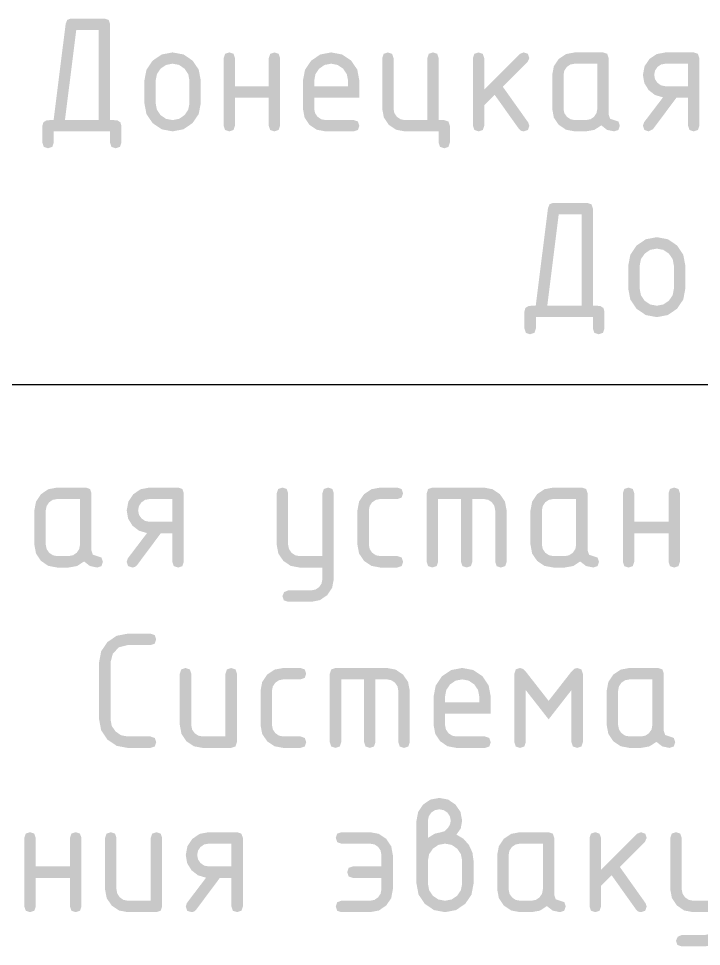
# Model space of a CAD drawing. Header units: millimetres. Extents: x 0 to 420, y 0 to 297.
# Drawn here: x 355.02 to 365.76, y 13.26 to 27.85 of the extents above; entities that cross this region are included whole.
import ezdxf

# ---------------------------------------------------------------- set-up
doc = ezdxf.new("R2010")
doc.units = ezdxf.units.MM
doc.layers.get('0').update_dxf_attribs({"linetype": 'CONTINUOUS'})

msp = doc.modelspace()

# ---------------------------------------------------------------- hatches: boundary and pattern name
at = {"true_color": 0x000007}
h = msp.add_hatch(color=0, dxfattribs=at)
h.paths.add_polyline_path([(356.461022, 26.255079), (356.53709, 26.253563), (356.576777, 26.249566), (356.622942, 26.220559), (356.638514, 26.166333), (356.638514, 25.900096), (356.616258, 25.833606), (356.549768, 25.81135), (356.483071, 25.833606), (356.461022, 25.900096), (356.461022, 26.077587), (355.574668, 26.077587), (355.574668, 25.900096), (355.552413, 25.833606), (355.485922, 25.81135), (355.419225, 25.833606), (355.397177, 25.900096), (355.397177, 26.166333), (355.412542, 26.220559), (355.458913, 26.249566), (355.498187, 26.253563), (355.573014, 26.255079), (355.762632, 27.767613), (355.787024, 27.830383), (355.840354, 27.851398), (356.372277, 27.851398), (356.438767, 27.829143), (356.461022, 27.762652)], flags=0)
h.paths.add_polyline_path([(356.284082, 26.255079), (356.284082, 27.673907), (355.929099, 27.673907), (355.751608, 26.255079)], flags=0)
h = msp.add_hatch(color=0, dxfattribs=at)
h.paths.add_polyline_path([(357.000583, 26.520764), (357.000583, 26.875747), (357.032898, 27.046004), (357.130119, 27.189388), (357.27309, 27.286402), (357.44376, 27.318924), (357.615877, 27.286747), (357.759055, 27.190491), (357.855311, 27.047795), (357.887488, 26.875747), (357.887488, 26.520764), (357.854898, 26.350094), (357.757402, 26.207123), (357.614017, 26.109902), (357.44376, 26.077587), (357.27309, 26.109902), (357.130119, 26.207123), (357.032898, 26.350094)], flags=0)
h.paths.add_polyline_path([(357.709997, 26.520764), (357.709997, 26.875747), (357.690291, 26.977791), (357.631725, 27.063711), (357.545804, 27.122278), (357.44376, 27.141984), (357.34151, 27.122278), (357.255796, 27.063711), (357.197505, 26.977791), (357.178074, 26.875747), (357.178074, 26.520764), (357.197229, 26.417825), (357.255244, 26.332249), (357.340821, 26.274233), (357.44376, 26.255079), (357.545804, 26.274509), (357.631725, 26.3328), (357.690291, 26.418721)], flags=0)
for points in [[(358.424861, 26.60951), (358.424861, 26.166333), (358.402606, 26.099636), (358.336115, 26.077587), (358.269418, 26.099636), (358.24737, 26.166333), (358.24737, 27.230178), (358.269418, 27.296669), (358.336115, 27.318924), (358.402606, 27.296669), (358.424861, 27.230178), (358.424861, 26.787001), (358.956784, 26.787001), (358.956784, 27.230178), (358.978832, 27.296669), (359.045529, 27.318924), (359.11202, 27.296669), (359.134275, 27.230178), (359.134275, 26.166333), (359.11202, 26.099636), (359.045529, 26.077587), (358.978832, 26.099636), (358.956784, 26.166333), (358.956784, 26.60951)], [(361.716043, 26.255079), (361.782533, 26.232823), (361.804788, 26.166333), (361.804788, 25.900096), (361.782533, 25.833606), (361.716043, 25.81135), (361.649828, 25.833606), (361.627848, 25.900096), (361.627848, 26.077587), (361.095374, 26.077587), (360.957846, 26.103288), (360.843469, 26.180664), (360.766574, 26.295248), (360.740943, 26.43257), (360.740943, 27.230178), (360.762992, 27.296669), (360.829689, 27.318924), (360.896179, 27.296669), (360.918434, 27.230178), (360.918434, 26.43257), (360.931388, 26.364839), (360.9708, 26.307444), (361.027919, 26.268032), (361.095374, 26.255079), (361.450357, 26.255079), (361.450357, 27.230178), (361.472406, 27.296669), (361.539103, 27.318924), (361.605593, 27.296669), (361.627848, 27.230178), (361.627848, 26.255079)], [(362.344913, 26.735738), (362.902192, 27.293568), (362.965581, 27.318924), (363.032072, 27.296669), (363.054327, 27.230178), (363.027318, 27.168442), (362.637608, 26.778733), (363.036688, 26.217596), (363.054327, 26.164679), (363.032072, 26.099222), (362.965581, 26.077587), (362.923276, 26.08682), (362.891719, 26.11507), (362.509726, 26.651402), (362.344913, 26.486038), (362.344913, 26.166333), (362.322658, 26.099636), (362.256167, 26.077587), (362.18947, 26.099636), (362.167422, 26.166333), (362.167422, 27.230178), (362.18947, 27.296669), (362.256167, 27.318924), (362.322658, 27.296669), (362.344913, 27.230178)], [(359.799562, 19.036881), (359.799562, 19.219333), (359.440721, 19.219333), (359.301332, 19.245447), (359.185508, 19.324064), (359.107373, 19.439819), (359.081329, 19.578726), (359.081329, 20.386807), (359.103722, 20.454055), (359.171177, 20.476655), (359.238425, 20.454055), (359.261025, 20.386807), (359.261025, 19.578726), (359.274254, 19.509962), (359.313941, 19.451946), (359.371957, 19.412259), (359.440721, 19.399029), (359.799562, 19.399029), (359.799562, 20.386807), (359.821955, 20.454055), (359.88941, 20.476655), (359.956658, 20.454055), (359.979258, 20.386807), (359.979258, 19.039637), (359.953351, 18.901627), (359.876181, 18.785527), (359.761804, 18.706634), (359.624276, 18.680245), (359.261025, 18.680245), (359.19357, 18.702845), (359.171177, 18.770093), (359.198186, 18.832931), (359.261025, 18.859941), (359.620417, 18.859941), (359.690284, 18.872688), (359.747748, 18.910653), (359.786471, 18.967359)], [(360.530474, 20.117263), (360.530474, 19.578726), (360.543703, 19.509962), (360.583391, 19.451946), (360.641406, 19.412259), (360.71017, 19.399029), (360.979163, 19.399029), (361.046411, 19.37643), (361.069011, 19.309181), (361.046411, 19.241726), (360.979163, 19.219333), (360.71017, 19.219333), (360.570782, 19.245378), (360.454957, 19.323513), (360.376823, 19.439337), (360.350778, 19.578726), (360.350778, 20.117263), (360.376823, 20.256445), (360.454957, 20.372476), (360.570782, 20.45061), (360.71017, 20.476655), (360.979163, 20.476655), (361.046411, 20.454055), (361.069011, 20.386807), (361.046411, 20.319352), (360.979163, 20.296959), (360.71017, 20.296959), (360.640717, 20.283799), (360.582839, 20.244594), (360.543428, 20.186303)], [(361.529932, 20.476655), (362.338013, 20.476655), (362.476506, 20.450335), (362.592675, 20.371924), (362.671085, 20.255756), (362.697406, 20.117263), (362.697406, 19.309181), (362.674806, 19.241726), (362.607557, 19.219333), (362.540102, 19.241726), (362.517709, 19.309181), (362.517709, 20.117263), (362.504618, 20.187405), (362.465895, 20.245145), (362.408155, 20.283868), (362.338013, 20.296959), (362.158317, 20.296959), (362.158317, 19.309181), (362.135717, 19.241726), (362.068469, 19.219333), (362.001496, 19.241726), (361.979172, 19.309181), (361.979172, 20.296959), (361.61978, 20.296959), (361.61978, 19.309181), (361.59718, 19.241726), (361.529932, 19.219333), (361.462477, 19.241726), (361.440083, 19.309181), (361.440083, 20.386807), (361.462477, 20.454055)], [(364.704738, 19.758422), (364.704738, 19.309181), (364.682138, 19.241726), (364.61489, 19.219333), (364.547435, 19.241726), (364.525042, 19.309181), (364.525042, 20.386807), (364.547435, 20.454055), (364.61489, 20.476655), (364.682138, 20.454055), (364.704738, 20.386807), (364.704738, 19.938118), (365.243276, 19.938118), (365.243276, 20.386807), (365.265669, 20.454055), (365.333124, 20.476655), (365.400372, 20.454055), (365.422972, 20.386807), (365.422972, 19.309181), (365.400372, 19.241726), (365.333124, 19.219333), (365.265669, 19.241726), (365.243276, 19.309181), (365.243276, 19.758422)], [(357.096475, 18.179284), (357.163723, 18.156684), (357.186323, 18.089435), (357.163723, 18.02198), (357.096475, 17.999587), (356.737633, 17.999587), (356.601621, 17.96617), (356.504469, 17.866193), (356.468089, 17.730043), (356.468089, 16.832113), (356.487657, 16.728278), (356.546913, 16.641393), (356.633798, 16.582137), (356.737633, 16.562569), (357.096475, 16.562569), (357.163723, 16.539969), (357.186323, 16.472721), (357.163723, 16.405266), (357.096475, 16.382873), (356.737633, 16.382873), (356.564552, 16.415601), (356.419582, 16.514062), (356.321121, 16.659032), (356.288393, 16.832113), (356.288393, 17.730043), (356.321121, 17.902436), (356.419582, 18.047543), (356.564552, 18.14628), (356.737633, 18.179284)], [(358.455772, 17.550347), (358.455772, 16.472721), (358.433172, 16.405266), (358.365924, 16.382873), (357.917235, 16.382873), (357.777846, 16.408918), (357.662022, 16.487053), (357.583887, 16.602877), (357.557842, 16.742265), (357.557842, 17.550347), (357.580235, 17.617595), (357.64769, 17.640195), (357.714939, 17.617595), (357.737538, 17.550347), (357.737538, 16.742265), (357.750768, 16.673501), (357.790455, 16.615486), (357.848471, 16.575798), (357.917235, 16.562569), (358.276076, 16.562569), (358.276076, 17.550347), (358.298469, 17.617595), (358.365924, 17.640195), (358.433172, 17.617595)], [(359.006988, 17.280803), (359.006988, 16.742265), (359.020217, 16.673501), (359.059904, 16.615486), (359.11792, 16.575798), (359.186684, 16.562569), (359.455677, 16.562569), (359.522925, 16.539969), (359.545525, 16.472721), (359.522925, 16.405266), (359.455677, 16.382873), (359.186684, 16.382873), (359.047295, 16.408918), (358.931471, 16.487053), (358.853336, 16.602877), (358.827291, 16.742265), (358.827291, 17.280803), (358.853336, 17.419984), (358.931471, 17.536015), (359.047295, 17.61415), (359.186684, 17.640195), (359.455677, 17.640195), (359.522925, 17.617595), (359.545525, 17.550347), (359.522925, 17.482892), (359.455677, 17.460499), (359.186684, 17.460499), (359.117231, 17.447339), (359.059353, 17.408133), (359.019941, 17.349842)], [(360.006445, 17.640195), (360.814527, 17.640195), (360.95302, 17.613874), (361.069188, 17.535464), (361.147599, 17.419295), (361.173919, 17.280803), (361.173919, 16.472721), (361.151319, 16.405266), (361.084071, 16.382873), (361.016616, 16.405266), (360.994223, 16.472721), (360.994223, 17.280803), (360.981132, 17.350945), (360.942409, 17.408685), (360.884669, 17.447407), (360.814527, 17.460499), (360.634831, 17.460499), (360.634831, 16.472721), (360.612231, 16.405266), (360.544983, 16.382873), (360.47801, 16.405266), (360.455686, 16.472721), (360.455686, 17.460499), (360.096293, 17.460499), (360.096293, 16.472721), (360.073694, 16.405266), (360.006445, 16.382873), (359.93899, 16.405266), (359.916597, 16.472721), (359.916597, 17.550347), (359.93899, 17.617595)], [(363.357686, 16.832113), (362.998294, 17.291827), (362.998294, 16.472721), (362.975694, 16.405266), (362.908446, 16.382873), (362.840991, 16.405266), (362.818598, 16.472721), (362.818598, 17.550347), (362.840991, 17.617595), (362.908446, 17.640195), (362.953163, 17.625794), (362.998294, 17.582869), (363.357686, 17.123155), (363.716527, 17.582869), (363.761451, 17.625794), (363.806375, 17.640195), (363.873624, 17.617595), (363.896223, 17.550347), (363.896223, 16.472721), (363.873624, 16.405266), (363.806375, 16.382873), (363.73892, 16.405266), (363.716527, 16.472721), (363.716527, 17.291827)], [(355.292125, 14.339501), (355.292125, 13.890261), (355.269525, 13.822806), (355.202277, 13.800413), (355.134822, 13.822806), (355.112429, 13.890261), (355.112429, 14.967887), (355.134822, 15.035135), (355.202277, 15.057735), (355.269525, 15.035135), (355.292125, 14.967887), (355.292125, 14.519197), (355.830663, 14.519197), (355.830663, 14.967887), (355.853056, 15.035135), (355.920511, 15.057735), (355.987759, 15.035135), (356.010359, 14.967887), (356.010359, 13.890261), (355.987759, 13.822806), (355.920511, 13.800413), (355.853056, 13.822806), (355.830663, 13.890261), (355.830663, 14.339501)], [(357.279808, 14.967887), (357.279808, 13.890261), (357.257208, 13.822806), (357.18996, 13.800413), (356.741271, 13.800413), (356.601882, 13.826458), (356.486058, 13.904592), (356.407923, 14.020416), (356.381878, 14.159805), (356.381878, 14.967887), (356.404271, 15.035135), (356.471726, 15.057735), (356.538975, 15.035135), (356.561575, 14.967887), (356.561575, 14.159805), (356.574804, 14.091041), (356.614491, 14.033025), (356.672507, 13.993338), (356.741271, 13.980109), (357.100112, 13.980109), (357.100112, 14.967887), (357.122505, 15.035135), (357.18996, 15.057735), (357.257208, 15.035135)], [(360.728316, 14.339501), (360.279627, 14.339501), (360.212172, 14.361894), (360.189779, 14.429349), (360.212172, 14.496598), (360.279627, 14.519197), (360.728316, 14.519197), (360.728316, 14.698342), (360.715225, 14.768484), (360.676502, 14.826224), (360.619038, 14.864947), (360.549171, 14.878038), (360.099931, 14.878038), (360.032476, 14.900432), (360.010083, 14.967887), (360.032476, 15.035135), (360.099931, 15.057735), (360.549171, 15.057735), (360.688077, 15.03169), (360.803833, 14.953555), (360.881967, 14.837524), (360.908012, 14.698342), (360.908012, 14.159805), (360.881967, 14.020416), (360.803833, 13.904592), (360.688077, 13.826458), (360.549171, 13.800413), (360.099931, 13.800413), (360.032476, 13.822806), (360.010083, 13.890261), (360.032476, 13.957509), (360.099931, 13.980109), (360.549171, 13.980109), (360.617935, 13.993062), (360.675951, 14.032474), (360.715156, 14.090352), (360.728316, 14.159805)], [(364.181085, 14.467383), (364.745529, 15.031828), (364.80947, 15.057735), (364.876718, 15.035135), (364.899318, 14.967887), (364.872309, 14.905599), (364.477639, 14.510929), (364.881679, 13.942075), (364.899318, 13.888607), (364.876718, 13.822392), (364.80947, 13.800413), (364.766889, 13.809921), (364.735056, 13.838446), (364.348103, 14.381394), (364.181085, 14.214375), (364.181085, 13.890261), (364.158485, 13.822806), (364.091237, 13.800413), (364.023782, 13.822806), (364.001389, 13.890261), (364.001389, 14.967887), (364.023782, 15.035135), (364.091237, 15.057735), (364.158485, 15.035135), (364.181085, 14.967887)], [(365.989071, 13.61796), (365.989071, 13.800413), (365.63023, 13.800413), (365.490842, 13.826526), (365.375017, 13.905144), (365.296883, 14.020899), (365.270838, 14.159805), (365.270838, 14.967887), (365.293231, 15.035135), (365.360686, 15.057735), (365.427934, 15.035135), (365.450534, 14.967887), (365.450534, 14.159805), (365.463763, 14.091041), (365.503451, 14.033025), (365.561466, 13.993338), (365.63023, 13.980109), (365.989071, 13.980109), (365.989071, 14.967887), (366.011464, 15.035135), (366.078919, 15.057735), (366.146168, 15.035135), (366.168767, 14.967887), (366.168767, 13.620716), (366.14286, 13.482706), (366.06569, 13.366606), (365.951313, 13.287714), (365.813785, 13.261324), (365.450534, 13.261324), (365.383079, 13.283924), (365.360686, 13.351172), (365.387695, 13.414011), (365.450534, 13.44102), (365.809926, 13.44102), (365.879793, 13.453767), (365.937257, 13.491732), (365.97598, 13.548438)]]:
    msp.add_hatch(color=0, dxfattribs=at).paths.add_polyline_path(points, flags=0)
h = msp.add_hatch(color=0, dxfattribs=at)
h.paths.add_polyline_path([(359.937333, 27.141984), (359.835083, 27.122278), (359.749369, 27.063711), (359.691078, 26.977791), (359.671648, 26.875747), (359.671648, 26.787001), (360.20357, 26.787001), (360.20357, 26.875747), (360.183864, 26.977791), (360.125298, 27.063711), (360.039377, 27.122278)], flags=0)
h.paths.add_polyline_path([(359.671648, 26.60951), (359.671648, 26.43257), (359.684601, 26.364839), (359.724013, 26.307444), (359.781133, 26.268032), (359.848588, 26.255079), (360.292316, 26.255079), (360.358806, 26.232823), (360.381062, 26.166333), (360.358806, 26.099636), (360.292316, 26.077587), (359.848588, 26.077587), (359.71106, 26.103219), (359.596682, 26.180113), (359.519788, 26.294559), (359.494156, 26.43257), (359.494156, 26.875747), (359.526471, 27.046004), (359.623692, 27.189388), (359.766663, 27.286402), (359.937333, 27.318924), (360.10945, 27.286747), (360.252629, 27.190491), (360.348885, 27.047795), (360.381062, 26.875747), (360.381062, 26.60951)], flags=0)
h = msp.add_hatch(color=0, dxfattribs=at)
h.paths.add_polyline_path([(364.123622, 27.141984), (363.76864, 27.141984), (363.700013, 27.128893), (363.642963, 27.09017), (363.604515, 27.032706), (363.5917, 26.964493), (363.5917, 26.43257), (363.604653, 26.364839), (363.644065, 26.307444), (363.701185, 26.268032), (363.76864, 26.255079), (363.946131, 26.255079), (364.014344, 26.267894), (364.071808, 26.306342), (364.110531, 26.363668), (364.123622, 26.43257)], flags=0)
h.paths.add_polyline_path([(364.478054, 26.166333), (364.455798, 26.099636), (364.389308, 26.077587), (364.276722, 26.101152), (364.186461, 26.171845), (364.077251, 26.101152), (363.946131, 26.077587), (363.76864, 26.077587), (363.631112, 26.103219), (363.516734, 26.180113), (363.43984, 26.294559), (363.414208, 26.43257), (363.414208, 26.964493), (363.43984, 27.101745), (363.516734, 27.215847), (363.631112, 27.293017), (363.76864, 27.318924), (364.212368, 27.318924), (364.278858, 27.296669), (364.301114, 27.230178), (364.301114, 26.343824), (364.323093, 26.277127), (364.389308, 26.255079), (364.455798, 26.232823)], flags=0)
h = msp.add_hatch(color=0, dxfattribs=at)
h.paths.add_polyline_path([(365.156533, 26.612266), (365.03127, 26.648991), (364.929984, 26.72747), (364.863011, 26.836473), (364.840687, 26.964493), (364.866319, 27.101745), (364.943213, 27.215847), (365.05759, 27.293017), (365.195118, 27.318924), (365.638847, 27.318924), (365.705337, 27.296669), (365.727592, 27.230178), (365.727592, 26.166333), (365.705337, 26.099636), (365.638847, 26.077587), (365.57215, 26.099636), (365.550101, 26.166333), (365.550101, 26.60951), (365.369854, 26.60951), (365.000539, 26.113967), (364.929433, 26.077587), (364.862736, 26.099636), (364.840687, 26.166333), (364.857775, 26.219801)], flags=0)
h.paths.add_polyline_path([(365.018178, 26.964493), (365.031132, 26.896762), (365.070544, 26.839367), (365.127664, 26.799955), (365.195118, 26.787001), (365.550101, 26.787001), (365.550101, 27.141984), (365.195118, 27.141984), (365.126492, 27.128893), (365.069441, 27.09017), (365.030994, 27.032706)], flags=0)
h = msp.add_hatch(color=0, dxfattribs=at)
h.paths.add_polyline_path([(364.054963, 23.336156), (364.131788, 23.334641), (364.17182, 23.330644), (364.218949, 23.301292), (364.234659, 23.246308), (364.234659, 22.976764), (364.212059, 22.909516), (364.144811, 22.886916), (364.077356, 22.909516), (364.054963, 22.976764), (364.054963, 23.15646), (363.157033, 23.15646), (363.157033, 22.976764), (363.134433, 22.909516), (363.067185, 22.886916), (362.99973, 22.909516), (362.977337, 22.976764), (362.977337, 23.246308), (362.992771, 23.301292), (363.039624, 23.330644), (363.079312, 23.334641), (363.155379, 23.336156), (363.347202, 24.868535), (363.37242, 24.931787), (363.426577, 24.952871), (363.965115, 24.952871), (364.032363, 24.930271), (364.054963, 24.863023)], flags=0)
h.paths.add_polyline_path([(363.875266, 23.336156), (363.875266, 24.773175), (363.516425, 24.773175), (363.336729, 23.336156)], flags=0)
h = msp.add_hatch(color=0, dxfattribs=at)
h.paths.add_polyline_path([(364.609888, 23.605701), (364.609888, 23.964542), (364.642616, 24.137417), (364.741077, 24.282593), (364.886047, 24.380847), (365.059128, 24.413782), (365.233106, 24.381192), (365.377731, 24.283695), (365.475227, 24.139001), (365.507818, 23.964542), (365.507818, 23.605701), (365.474882, 23.432619), (365.376628, 23.287649), (365.231521, 23.189189), (365.059128, 23.15646), (364.886047, 23.189189), (364.741077, 23.287649), (364.642616, 23.432619)], flags=0)
h.paths.add_polyline_path([(365.328121, 23.605701), (365.328121, 23.964542), (365.308347, 24.067964), (365.249298, 24.155262), (365.162068, 24.214311), (365.059128, 24.234086), (364.955293, 24.214311), (364.868408, 24.155262), (364.809152, 24.067964), (364.789584, 23.964542), (364.789584, 23.605701), (364.809083, 23.501176), (364.867857, 23.414429), (364.954604, 23.355656), (365.059128, 23.336156), (365.162068, 23.355725), (365.249298, 23.41498), (365.308347, 23.501866)], flags=0)
h = msp.add_hatch(color=0, dxfattribs=at)
h.paths.add_polyline_path([(355.9884, 20.296959), (355.629558, 20.296959), (355.560105, 20.283799), (355.502228, 20.244594), (355.462816, 20.186303), (355.449862, 20.117263), (355.449862, 19.578726), (355.463091, 19.509962), (355.502779, 19.451946), (355.560794, 19.412259), (355.629558, 19.399029), (355.809255, 19.399029), (355.878019, 19.411983), (355.936034, 19.451395), (355.975239, 19.509272), (355.9884, 19.578726)], flags=0)
h.paths.add_polyline_path([(356.347792, 19.309181), (356.325192, 19.241726), (356.257944, 19.219333), (356.143773, 19.243036), (356.052341, 19.314693), (355.94196, 19.243036), (355.809255, 19.219333), (355.629558, 19.219333), (355.49017, 19.245378), (355.374346, 19.323513), (355.296211, 19.439337), (355.270166, 19.578726), (355.270166, 20.117263), (355.296211, 20.256445), (355.374346, 20.372476), (355.49017, 20.45061), (355.629558, 20.476655), (356.078248, 20.476655), (356.145496, 20.454055), (356.168096, 20.386807), (356.168096, 19.488878), (356.190489, 19.421423), (356.257944, 19.399029), (356.325192, 19.37643)], flags=0)
h = msp.add_hatch(color=0, dxfattribs=at)
h.paths.add_polyline_path([(357.042279, 19.761178), (356.91543, 19.798316), (356.812973, 19.878036), (356.745036, 19.988141), (356.722574, 20.117263), (356.748619, 20.256445), (356.826753, 20.372476), (356.942577, 20.45061), (357.081966, 20.476655), (357.530655, 20.476655), (357.597904, 20.454055), (357.620503, 20.386807), (357.620503, 19.309181), (357.597904, 19.241726), (357.530655, 19.219333), (357.4632, 19.241726), (357.440807, 19.309181), (357.440807, 19.758422), (357.258906, 19.758422), (356.884631, 19.256265), (356.85266, 19.228497), (356.812422, 19.219333), (356.744967, 19.241726), (356.722574, 19.309181), (356.740213, 19.363752)], flags=0)
h.paths.add_polyline_path([(356.90227, 20.117263), (356.915499, 20.048981), (356.955186, 19.991035), (357.013202, 19.951347), (357.081966, 19.938118), (357.440807, 19.938118), (357.440807, 20.296959), (357.081966, 20.296959), (357.012513, 20.283799), (356.954635, 20.244594), (356.915223, 20.186303)], flags=0)
h = msp.add_hatch(color=0, dxfattribs=at)
h.paths.add_polyline_path([(363.790868, 20.296959), (363.432027, 20.296959), (363.362574, 20.283799), (363.304696, 20.244594), (363.265284, 20.186303), (363.252331, 20.117263), (363.252331, 19.578726), (363.26556, 19.509962), (363.305247, 19.451946), (363.363263, 19.412259), (363.432027, 19.399029), (363.611723, 19.399029), (363.680487, 19.411983), (363.738503, 19.451395), (363.777708, 19.509272), (363.790868, 19.578726)], flags=0)
h.paths.add_polyline_path([(364.15026, 19.309181), (364.127661, 19.241726), (364.060412, 19.219333), (363.946242, 19.243036), (363.854809, 19.314693), (363.744428, 19.243036), (363.611723, 19.219333), (363.432027, 19.219333), (363.292638, 19.245378), (363.176814, 19.323513), (363.09868, 19.439337), (363.072635, 19.578726), (363.072635, 20.117263), (363.09868, 20.256445), (363.176814, 20.372476), (363.292638, 20.45061), (363.432027, 20.476655), (363.880716, 20.476655), (363.947964, 20.454055), (363.970564, 20.386807), (363.970564, 19.488878), (363.992957, 19.421423), (364.060412, 19.399029), (364.127661, 19.37643)], flags=0)
h = msp.add_hatch(color=0, dxfattribs=at)
h.paths.add_polyline_path([(361.998389, 17.460499), (361.894554, 17.440724), (361.807668, 17.381675), (361.748413, 17.294376), (361.728844, 17.190955), (361.728844, 17.101658), (362.267382, 17.101658), (362.267382, 17.190955), (362.247607, 17.294376), (362.188558, 17.381675), (362.101328, 17.440724)], flags=0)
h.paths.add_polyline_path([(361.728844, 16.921961), (361.728844, 16.742265), (361.742074, 16.673501), (361.781761, 16.615486), (361.839777, 16.575798), (361.908541, 16.562569), (362.35723, 16.562569), (362.424478, 16.539969), (362.447078, 16.472721), (362.424478, 16.405266), (362.35723, 16.382873), (361.908541, 16.382873), (361.769152, 16.408918), (361.653328, 16.487053), (361.575193, 16.602877), (361.549148, 16.742265), (361.549148, 17.190955), (361.581877, 17.363829), (361.680338, 17.509006), (361.825307, 17.60726), (361.998389, 17.640195), (362.172366, 17.607604), (362.316991, 17.510108), (362.414487, 17.365414), (362.447078, 17.190955), (362.447078, 16.921961)], flags=0)
h = msp.add_hatch(color=0, dxfattribs=at)
h.paths.add_polyline_path([(364.989239, 17.460499), (364.630397, 17.460499), (364.560944, 17.447339), (364.503067, 17.408133), (364.463655, 17.349842), (364.450701, 17.280803), (364.450701, 16.742265), (364.46393, 16.673501), (364.503618, 16.615486), (364.561633, 16.575798), (364.630397, 16.562569), (364.810094, 16.562569), (364.878858, 16.575523), (364.936873, 16.614935), (364.976078, 16.672812), (364.989239, 16.742265)], flags=0)
h.paths.add_polyline_path([(365.348631, 16.472721), (365.326031, 16.405266), (365.258783, 16.382873), (365.144612, 16.406575), (365.05318, 16.478233), (364.942799, 16.406575), (364.810094, 16.382873), (364.630397, 16.382873), (364.491009, 16.408918), (364.375185, 16.487053), (364.29705, 16.602877), (364.271005, 16.742265), (364.271005, 17.280803), (364.29705, 17.419984), (364.375185, 17.536015), (364.491009, 17.61415), (364.630397, 17.640195), (365.079087, 17.640195), (365.146335, 17.617595), (365.168935, 17.550347), (365.168935, 16.652417), (365.191328, 16.584962), (365.258783, 16.562569), (365.326031, 16.539969)], flags=0)
h = msp.add_hatch(color=0, dxfattribs=at)
h.paths.add_polyline_path([(361.459228, 14.967887), (361.568506, 15.035135), (361.66869, 15.057735), (361.722364, 15.073444), (361.772318, 15.120573), (361.807045, 15.178795), (361.81862, 15.237431), (361.805529, 15.307366), (361.766806, 15.365313), (361.70886, 15.404036), (361.638924, 15.417127), (361.569471, 15.403967), (361.511593, 15.364762), (361.472181, 15.306471), (361.459228, 15.237431)], flags=0)
h.paths.add_polyline_path([(361.907917, 15.020803), (362.019125, 14.953968), (362.104701, 14.856541), (362.159271, 14.737892), (362.177461, 14.608494), (362.177461, 14.249653), (362.144526, 14.075882), (362.046272, 13.931051), (361.901165, 13.833072), (361.728772, 13.800413), (361.555002, 13.833141), (361.41017, 13.931602), (361.312191, 14.076571), (361.279532, 14.249653), (361.279532, 15.237431), (361.305646, 15.376613), (361.384263, 15.492644), (361.500018, 15.570778), (361.638924, 15.596823), (361.77783, 15.570503), (361.893586, 15.492092), (361.97172, 15.375924), (361.997765, 15.237431), (361.975165, 15.115061)], flags=0)
h.paths.add_polyline_path([(361.997765, 14.249653), (361.997765, 14.608494), (361.978059, 14.711916), (361.919493, 14.799215), (361.832607, 14.858264), (361.728772, 14.878038), (361.624248, 14.858264), (361.5375, 14.799215), (361.478727, 14.711916), (361.459228, 14.608494), (361.459228, 14.249653), (361.478727, 14.145129), (361.5375, 14.058381), (361.624248, 13.999608), (361.728772, 13.980109), (361.832607, 13.999677), (361.919493, 14.058933), (361.978059, 14.145818)], flags=0)
h = msp.add_hatch(color=0, dxfattribs=at)
h.paths.add_polyline_path([(357.971032, 14.342257), (357.844184, 14.379395), (357.741727, 14.459115), (357.67379, 14.56922), (357.651328, 14.698342), (357.677373, 14.837524), (357.755507, 14.953555), (357.871331, 15.03169), (358.01072, 15.057735), (358.459409, 15.057735), (358.526657, 15.035135), (358.549257, 14.967887), (358.549257, 13.890261), (358.526657, 13.822806), (358.459409, 13.800413), (358.391954, 13.822806), (358.369561, 13.890261), (358.369561, 14.339501), (358.18766, 14.339501), (357.813385, 13.837344), (357.781414, 13.809577), (357.741176, 13.800413), (357.673721, 13.822806), (357.651328, 13.890261), (357.668966, 13.944831)], flags=0)
h.paths.add_polyline_path([(357.831024, 14.698342), (357.844253, 14.630061), (357.88394, 14.572114), (357.941956, 14.532427), (358.01072, 14.519197), (358.369561, 14.519197), (358.369561, 14.878038), (358.01072, 14.878038), (357.941267, 14.864878), (357.883389, 14.825673), (357.843977, 14.767382)], flags=0)
h = msp.add_hatch(color=0, dxfattribs=at)
h.paths.add_polyline_path([(363.267214, 14.878038), (362.908373, 14.878038), (362.83892, 14.864878), (362.781043, 14.825673), (362.741631, 14.767382), (362.728677, 14.698342), (362.728677, 14.159805), (362.741906, 14.091041), (362.781594, 14.033025), (362.839609, 13.993338), (362.908373, 13.980109), (363.08807, 13.980109), (363.156834, 13.993062), (363.214849, 14.032474), (363.254054, 14.090352), (363.267214, 14.159805)], flags=0)
h.paths.add_polyline_path([(363.626607, 13.890261), (363.604007, 13.822806), (363.536759, 13.800413), (363.422588, 13.824115), (363.331155, 13.895773), (363.220775, 13.824115), (363.08807, 13.800413), (362.908373, 13.800413), (362.768985, 13.826458), (362.653161, 13.904592), (362.575026, 14.020416), (362.548981, 14.159805), (362.548981, 14.698342), (362.575026, 14.837524), (362.653161, 14.953555), (362.768985, 15.03169), (362.908373, 15.057735), (363.357063, 15.057735), (363.424311, 15.035135), (363.446911, 14.967887), (363.446911, 14.069957), (363.469304, 14.002502), (363.536759, 13.980109), (363.604007, 13.957509)], flags=0)

# ---------------------------------------------------------------- linework, layer by layer
at = {"color": 0, "true_color": 0x000007}
msp.add_lwpolyline([(292.862, 22.098), (418.338, 22.098)], dxfattribs=at)

doc.saveas('drawing.dxf')
